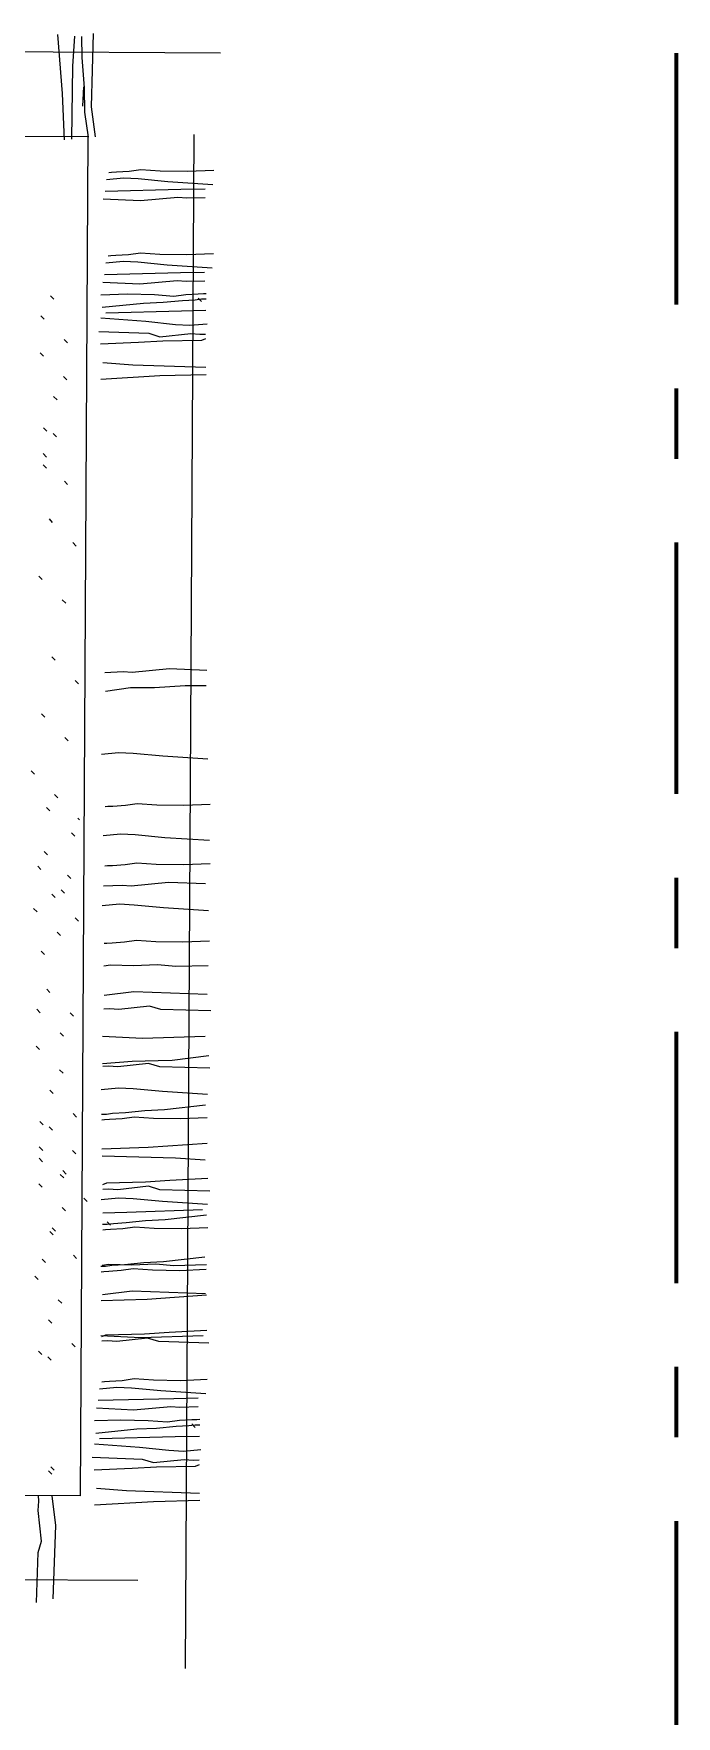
# Model space of a CAD drawing. Header units: metres. Extents: x -144 to 1000, y -717 to 29.
# Drawn here: x 562.696 to 563.609, y -566.045 to -563.653 of the extents above; entities that cross this region are included whole.
import ezdxf

# ---------------------------------------------------------------- set-up
doc = ezdxf.new("R2010")
doc.units = ezdxf.units.M
doc.linetypes.add('Dash Dot 3_16_', pattern=[0.595313, 0.357187, -0.119063, 0, -0.119063])
doc.layers.get('0').update_dxf_attribs({"color": 1})
doc.layers.add('G-ANNO-SYMB', color=1, linetype='Continuous', lineweight=9)
doc.layers.add('I-FURN', color=2, linetype='Continuous', lineweight=9)

# ---------------------------------------------------------------- blocks, each defined once
blk = doc.blocks.new('O')
at = {"layer": 'G-ANNO-SYMB', "linetype": 'Dash Dot 3_16_', "lineweight": 70}
blk.add_line((568.4505, -500.6799), (568.4505, -510.5505), dxfattribs=at)
at = {"layer": 'I-FURN'}
for p, q in [((567.5714, -500.6532), (567.578, -500.7371)), ((567.5951, -500.6557), (567.5927, -500.6982)), ((567.6054, -500.6558), (567.6059, -500.6859)), ((567.6218, -500.6519), (567.6192, -500.7561)), ((567.8026, -500.6797), (567.2967, -500.6769)), ((567.6059, -500.6859), (567.609, -500.729)), ((567.5927, -500.6982), (567.591, -500.8021)), ((567.6083, -500.7276), (567.6067, -500.7552)), ((567.609, -500.729), (567.6096, -500.7633)), ((567.578, -500.7371), (567.5808, -500.8027)), ((567.6192, -500.7561), (567.6249, -500.7984)), ((567.6096, -500.7633), (567.6148, -500.7989)), ((567.6143, -500.7987), (567.2964, -500.7969)), ((567.6143, -500.7987), (567.6033, -502.73)), ((567.765, -500.7952), (567.7526, -502.9752)), ((567.6478, -500.8494), (567.6439, -500.8498)), ((567.655, -500.849), (567.6478, -500.8494)), ((567.6728, -500.8479), (567.655, -500.849)), ((567.6897, -500.8454), (567.6728, -500.8479)), ((567.7172, -500.8473), (567.6897, -500.8454)), ((567.7558, -500.8479), (567.7172, -500.8473)), ((567.7935, -500.8464), (567.7558, -500.8479)), ((567.6389, -500.8758), (567.7465, -500.8731)), ((567.6651, -500.8575), (567.6406, -500.8599)), ((567.6859, -500.8584), (567.6651, -500.8575)), ((567.7278, -500.8625), (567.6859, -500.8584)), ((567.7917, -500.8666), (567.7278, -500.8625)), ((567.7465, -500.8731), (567.7808, -500.8724)), ((567.6361, -500.8867), (567.6891, -500.8892)), ((567.6891, -500.8892), (567.7421, -500.8845)), ((567.7421, -500.8845), (567.7548, -500.8855)), ((567.7548, -500.8855), (567.781, -500.8847)), ((567.6471, -500.9678), (567.6433, -500.9682)), ((567.6543, -500.9674), (567.6471, -500.9678)), ((567.6721, -500.9663), (567.6543, -500.9674)), ((567.689, -500.9638), (567.6721, -500.9663)), ((567.7166, -500.9657), (567.689, -500.9638)), ((567.7551, -500.9663), (567.7166, -500.9657)), ((567.7928, -500.9648), (567.7551, -500.9663)), ((567.6382, -500.9942), (567.7458, -500.9916)), ((567.6645, -500.9759), (567.6399, -500.9783)), ((567.6852, -500.9768), (567.6645, -500.9759)), ((567.7271, -500.9809), (567.6852, -500.9768)), ((567.791, -500.9851), (567.7271, -500.9809)), ((567.7458, -500.9916), (567.7801, -500.9908)), ((567.6328, -501.023), (567.6705, -501.0218)), ((567.6355, -501.0051), (567.6884, -501.0076)), ((567.6705, -501.0218), (567.709, -501.0228)), ((567.6884, -501.0076), (567.7414, -501.0029)), ((567.709, -501.0228), (567.7365, -501.0249)), ((567.7365, -501.0249), (567.7535, -501.0226)), ((567.7414, -501.0029), (567.7541, -501.0039)), ((567.7535, -501.0226), (567.7713, -501.0216)), ((567.7541, -501.0039), (567.7804, -501.0031)), ((567.7713, -501.0216), (567.7785, -501.0213)), ((567.7785, -501.0213), (567.7823, -501.021)), ((567.5661, -501.0292), (567.5614, -501.0244)), ((567.6346, -501.0408), (567.6932, -501.0349)), ((567.64, -501.0485), (567.7476, -501.0459)), ((567.6932, -501.0349), (567.7212, -501.0336)), ((567.7212, -501.0336), (567.7487, -501.031)), ((567.7476, -501.0459), (567.782, -501.0451)), ((567.7487, -501.031), (567.767, -501.03)), ((567.767, -501.03), (567.7759, -501.0289)), ((567.7712, -501.0279), (567.7759, -501.0327)), ((567.7759, -501.0289), (567.7826, -501.029)), ((567.552, -501.0578), (567.5473, -501.053)), ((567.6329, -501.056), (567.6968, -501.0607)), ((567.6968, -501.0607), (567.7387, -501.0652)), ((567.7387, -501.0652), (567.7594, -501.0663)), ((567.7594, -501.0663), (567.784, -501.0642)), ((567.5853, -501.0914), (567.5805, -501.0866)), ((567.6297, -501.075), (567.7008, -501.0777)), ((567.6324, -501.0928), (567.6862, -501.0906)), ((567.6862, -501.0906), (567.7209, -501.0886)), ((567.7008, -501.0777), (567.7168, -501.0826)), ((567.7168, -501.0826), (567.7605, -501.0782)), ((567.7209, -501.0886), (567.7764, -501.0877)), ((567.7605, -501.0782), (567.7736, -501.0792)), ((567.7736, -501.0792), (567.7817, -501.0789)), ((567.7764, -501.0877), (567.782, -501.0853)), ((567.5513, -501.1103), (567.5466, -501.1055)), ((567.5846, -501.1439), (567.5798, -501.1391)), ((567.6327, -501.1429), (567.7166, -501.1378)), ((567.6356, -501.1193), (567.6781, -501.1224)), ((567.6781, -501.1224), (567.7819, -501.126)), ((567.7166, -501.1378), (567.7823, -501.1363)), ((567.5705, -501.1725), (567.5657, -501.1677)), ((567.5562, -501.2171), (567.5515, -501.2123)), ((567.5698, -501.225), (567.565, -501.2202)), ((567.5557, -501.2536), (567.551, -501.2488)), ((567.5555, -501.2696), (567.5508, -501.2648)), ((567.5856, -501.2927), (567.5809, -501.2879)), ((567.5643, -501.3465), (567.5596, -501.3417)), ((567.5975, -501.3801), (567.5928, -501.3753)), ((567.5495, -501.4276), (567.5448, -501.4228)), ((567.5828, -501.4612), (567.578, -501.4564)), ((567.568, -501.5422), (567.5632, -501.5374)), ((567.6012, -501.5758), (567.5965, -501.571)), ((567.6647, -501.5591), (567.6384, -501.5602)), ((567.6774, -501.56), (567.6647, -501.5591)), ((567.7304, -501.5548), (567.6774, -501.56)), ((567.7833, -501.5568), (567.7304, -501.5548)), ((567.6749, -501.5818), (567.6393, -501.5867)), ((567.7092, -501.5816), (567.6749, -501.5818)), ((567.7524, -501.5789), (567.7092, -501.5816)), ((567.7825, -501.5786), (567.7524, -501.5789)), ((567.5532, -501.6233), (567.5484, -501.6185)), ((567.5864, -501.6569), (567.5817, -501.6521)), ((567.658, -501.6739), (567.6335, -501.6763)), ((567.6788, -501.6748), (567.658, -501.6739)), ((567.7207, -501.6789), (567.6788, -501.6748)), ((567.7846, -501.683), (567.7207, -501.6789)), ((567.5384, -501.7043), (567.5337, -501.6995)), ((567.5716, -501.7379), (567.5669, -501.7331)), ((567.5603, -501.7565), (567.5556, -501.7517)), ((567.6426, -501.7504), (567.6388, -501.7508)), ((567.6498, -501.7501), (567.6426, -501.7504)), ((567.6676, -501.7489), (567.6498, -501.7501)), ((567.6846, -501.7464), (567.6676, -501.7489)), ((567.7121, -501.7483), (567.6846, -501.7464)), ((567.7506, -501.7489), (567.7121, -501.7483)), ((567.7883, -501.7475), (567.7506, -501.7489)), ((567.5957, -501.7923), (567.591, -501.7875)), ((567.6026, -501.7693), (567.6001, -501.7667)), ((567.6609, -501.7896), (567.6363, -501.792)), ((567.6816, -501.7905), (567.6609, -501.7896)), ((567.7235, -501.7946), (567.6816, -501.7905)), ((567.7874, -501.7988), (567.7235, -501.7946)), ((567.5477, -501.8397), (567.543, -501.8349)), ((567.5569, -501.819), (567.5521, -501.8142)), ((567.6421, -501.8348), (567.6383, -501.8352)), ((567.6493, -501.8344), (567.6421, -501.8348)), ((567.6671, -501.8332), (567.6493, -501.8344)), ((567.6841, -501.8308), (567.6671, -501.8332)), ((567.7116, -501.8326), (567.6841, -501.8308)), ((567.7502, -501.8333), (567.7116, -501.8326)), ((567.7879, -501.8318), (567.7502, -501.8333)), ((567.5901, -501.8526), (567.5853, -501.8478)), ((567.7287, -501.8581), (567.6757, -501.8633)), ((567.7816, -501.8601), (567.7287, -501.8581)), ((567.5677, -501.8796), (567.5629, -501.8748)), ((567.581, -501.8733), (567.5762, -501.8685)), ((567.663, -501.8624), (567.6367, -501.8635)), ((567.6757, -501.8633), (567.663, -501.8624)), ((567.5421, -501.9), (567.5373, -501.8952)), ((567.6593, -501.8893), (567.6347, -501.8917)), ((567.68, -501.8903), (567.6593, -501.8893)), ((567.7219, -501.8943), (567.68, -501.8903)), ((567.7858, -501.8985), (567.7219, -501.8943)), ((567.5753, -501.9336), (567.5705, -501.9288)), ((567.6009, -501.9132), (567.5961, -501.9084)), ((567.5529, -501.9606), (567.5481, -501.9558)), ((567.6415, -501.9448), (567.6377, -501.9452)), ((567.6487, -501.9444), (567.6415, -501.9448)), ((567.6665, -501.9432), (567.6487, -501.9444)), ((567.6835, -501.9408), (567.6665, -501.9432)), ((567.711, -501.9426), (567.6835, -501.9408)), ((567.7495, -501.9433), (567.711, -501.9426)), ((567.7872, -501.9418), (567.7495, -501.9433)), ((567.6464, -501.9757), (567.6371, -501.9773)), ((567.6794, -501.9767), (567.6464, -501.9757)), ((567.7133, -501.9752), (567.6794, -501.9767)), ((567.7392, -501.9779), (567.7133, -501.9752)), ((567.7853, -501.9765), (567.7392, -501.9779)), ((567.5605, -502.0147), (567.5558, -502.0099)), ((567.6797, -502.0138), (567.6373, -502.0191)), ((567.7838, -502.0174), (567.6797, -502.0138)), ((567.5464, -502.0433), (567.5417, -502.0385)), ((567.5937, -502.0483), (567.589, -502.0435)), ((567.645, -502.038), (567.637, -502.0384)), ((567.6582, -502.0389), (567.645, -502.038)), ((567.7018, -502.0341), (567.6582, -502.0389)), ((567.7179, -502.0388), (567.7018, -502.0341)), ((567.789, -502.0409), (567.7179, -502.0388)), ((567.5796, -502.0769), (567.5749, -502.0721)), ((567.5457, -502.0958), (567.541, -502.091)), ((567.6918, -502.0802), (567.6351, -502.0773)), ((567.7808, -502.0773), (567.6918, -502.0802)), ((567.6772, -502.1127), (567.6353, -502.1158)), ((567.6435, -502.1194), (567.6355, -502.1198)), ((567.6567, -502.1203), (567.6435, -502.1194)), ((567.7003, -502.1155), (567.6567, -502.1203)), ((567.7141, -502.1116), (567.6772, -502.1127)), ((567.7164, -502.1202), (567.7003, -502.1155)), ((567.734, -502.1113), (567.7141, -502.1116)), ((567.7875, -502.1223), (567.7164, -502.1202)), ((567.7861, -502.1048), (567.734, -502.1113)), ((567.579, -502.1294), (567.5742, -502.1246)), ((567.5649, -502.158), (567.5601, -502.1532)), ((567.6578, -502.1505), (567.6332, -502.1529)), ((567.6785, -502.1515), (567.6578, -502.1505)), ((567.7204, -502.1555), (567.6785, -502.1515)), ((567.7844, -502.1597), (567.7204, -502.1555)), ((567.5981, -502.1916), (567.5933, -502.1868)), ((567.6406, -502.1881), (567.6338, -502.188)), ((567.6495, -502.1868), (567.6406, -502.1881)), ((567.663, -502.1941), (567.6452, -502.1953)), ((567.6677, -502.1857), (567.6495, -502.1868)), ((567.68, -502.1917), (567.663, -502.1941)), ((567.6953, -502.1829), (567.6677, -502.1857)), ((567.7075, -502.1935), (567.68, -502.1917)), ((567.7232, -502.1813), (567.6953, -502.1829)), ((567.746, -502.1942), (567.7075, -502.1935)), ((567.7817, -502.1749), (567.7232, -502.1813)), ((567.7837, -502.1927), (567.746, -502.1942)), ((567.5506, -502.2026), (567.5459, -502.1978)), ((567.5642, -502.2104), (567.5594, -502.2056)), ((567.638, -502.1957), (567.6342, -502.1961)), ((567.6452, -502.1953), (567.638, -502.1957)), ((567.5501, -502.239), (567.5453, -502.2342)), ((567.5974, -502.244), (567.5926, -502.2392)), ((567.7, -502.2349), (567.6343, -502.2371)), ((567.7839, -502.229), (567.7, -502.2349)), ((567.5499, -502.2551), (567.5452, -502.2503)), ((567.7387, -502.25), (567.6348, -502.2473)), ((567.7812, -502.2527), (567.7387, -502.25)), ((567.5494, -502.2915), (567.5446, -502.2867)), ((567.58, -502.2782), (567.5752, -502.2734)), ((567.5833, -502.2726), (567.5786, -502.2678)), ((567.6407, -502.2855), (567.6351, -502.288)), ((567.6962, -502.2842), (567.6407, -502.2855)), ((567.7004, -502.2901), (567.6567, -502.2949)), ((567.7309, -502.2818), (567.6962, -502.2842)), ((567.7164, -502.2949), (567.7004, -502.2901)), ((567.7847, -502.2792), (567.7309, -502.2818)), ((567.6132, -502.3118), (567.6085, -502.307)), ((567.6579, -502.3068), (567.6333, -502.3092)), ((567.6436, -502.294), (567.6355, -502.2944)), ((567.6567, -502.2949), (567.6436, -502.294)), ((567.6787, -502.3078), (567.6579, -502.3068)), ((567.7206, -502.3118), (567.6787, -502.3078)), ((567.7876, -502.297), (567.7164, -502.2949)), ((567.7845, -502.316), (567.7206, -502.3118)), ((567.5826, -502.3251), (567.5779, -502.3203)), ((567.6698, -502.3272), (567.6355, -502.3282)), ((567.7774, -502.3235), (567.6698, -502.3272)), ((567.7244, -502.3376), (567.6964, -502.3392)), ((567.7829, -502.3312), (567.7244, -502.3376)), ((567.5652, -502.3592), (567.5605, -502.3544)), ((567.5685, -502.3537), (567.5638, -502.3489)), ((567.6418, -502.3444), (567.635, -502.3443)), ((567.6392, -502.352), (567.6354, -502.3524)), ((567.6464, -502.3516), (567.6392, -502.352)), ((567.6464, -502.3454), (567.6417, -502.3406)), ((567.6507, -502.3432), (567.6418, -502.3444)), ((567.6642, -502.3504), (567.6464, -502.3516)), ((567.6689, -502.342), (567.6507, -502.3432)), ((567.6811, -502.348), (567.6642, -502.3504)), ((567.6964, -502.3392), (567.6689, -502.342)), ((567.7087, -502.3498), (567.6811, -502.348)), ((567.7472, -502.3505), (567.7087, -502.3498)), ((567.7849, -502.349), (567.7472, -502.3505)), ((567.5543, -502.3983), (567.5495, -502.3935)), ((567.5984, -502.3928), (567.5937, -502.388)), ((567.6394, -502.4039), (567.6326, -502.4039)), ((567.644, -502.4011), (567.6347, -502.4027)), ((567.6483, -502.4027), (567.6394, -502.4039)), ((567.677, -502.4021), (567.644, -502.4011)), ((567.6618, -502.4099), (567.644, -502.4111)), ((567.6665, -502.4015), (567.6483, -502.4027)), ((567.6787, -502.4075), (567.6618, -502.4099)), ((567.694, -502.3987), (567.6665, -502.4015)), ((567.7109, -502.4006), (567.677, -502.4021)), ((567.7063, -502.4093), (567.6787, -502.4075)), ((567.722, -502.3972), (567.694, -502.3987)), ((567.7448, -502.41), (567.7063, -502.4093)), ((567.7367, -502.4033), (567.7109, -502.4006)), ((567.7805, -502.3907), (567.722, -502.3972)), ((567.7829, -502.4018), (567.7367, -502.4033)), ((567.7825, -502.4085), (567.7448, -502.41)), ((567.5439, -502.4224), (567.5391, -502.4176)), ((567.6368, -502.4115), (567.633, -502.4119)), ((567.644, -502.4111), (567.6368, -502.4115)), ((567.5771, -502.456), (567.5723, -502.4512)), ((567.6988, -502.4507), (567.6331, -502.4529)), ((567.6772, -502.4391), (567.6349, -502.4444)), ((567.7814, -502.4427), (567.6772, -502.4391)), ((567.7827, -502.4449), (567.6988, -502.4507)), ((567.563, -502.4846), (567.5583, -502.4798)), ((567.6894, -502.5055), (567.6327, -502.5026)), ((567.6394, -502.5014), (567.6339, -502.5039)), ((567.6949, -502.5), (567.6394, -502.5014)), ((567.6991, -502.5059), (567.6555, -502.5108)), ((567.7783, -502.5026), (567.6894, -502.5055)), ((567.7297, -502.4976), (567.6949, -502.5)), ((567.7152, -502.5107), (567.6991, -502.5059)), ((567.7835, -502.495), (567.7297, -502.4976)), ((567.5488, -502.5292), (567.544, -502.5244)), ((567.5962, -502.5182), (567.5915, -502.5134)), ((567.6423, -502.5098), (567.6343, -502.5102)), ((567.6555, -502.5108), (567.6423, -502.5098)), ((567.7863, -502.5128), (567.7152, -502.5107)), ((567.5623, -502.537), (567.5576, -502.5322)), ((567.6553, -502.5758), (567.6308, -502.5782)), ((567.638, -502.5678), (567.6342, -502.5682)), ((567.6452, -502.5674), (567.638, -502.5678)), ((567.663, -502.5663), (567.6452, -502.5674)), ((567.6761, -502.5768), (567.6553, -502.5758)), ((567.6799, -502.5638), (567.663, -502.5663)), ((567.718, -502.5809), (567.6761, -502.5768)), ((567.7074, -502.5657), (567.6799, -502.5638)), ((567.746, -502.5663), (567.7074, -502.5657)), ((567.7837, -502.5648), (567.746, -502.5663)), ((567.6291, -502.5942), (567.7367, -502.5915)), ((567.7819, -502.585), (567.718, -502.5809)), ((567.7367, -502.5915), (567.771, -502.5908)), ((567.6237, -502.6229), (567.6614, -502.6218)), ((567.6264, -502.6051), (567.6793, -502.6076)), ((567.6614, -502.6218), (567.6999, -502.6228)), ((567.6793, -502.6076), (567.7323, -502.6029)), ((567.6999, -502.6228), (567.7274, -502.6249)), ((567.7274, -502.6249), (567.7444, -502.6226)), ((567.7323, -502.6029), (567.745, -502.6039)), ((567.7444, -502.6226), (567.7622, -502.6216)), ((567.745, -502.6039), (567.7713, -502.603)), ((567.7622, -502.6216), (567.7694, -502.6213)), ((567.7694, -502.6213), (567.7732, -502.6209)), ((567.6255, -502.6407), (567.6841, -502.6348)), ((567.6309, -502.6485), (567.7385, -502.6458)), ((567.6841, -502.6348), (567.712, -502.6336)), ((567.712, -502.6336), (567.7396, -502.631)), ((567.7385, -502.6458), (567.7729, -502.6451)), ((567.7396, -502.631), (567.7578, -502.63)), ((567.7578, -502.63), (567.7667, -502.6289)), ((567.7621, -502.6278), (567.7668, -502.6327)), ((567.7667, -502.6289), (567.7735, -502.629)), ((567.6238, -502.656), (567.6877, -502.6607)), ((567.6877, -502.6607), (567.7295, -502.6651)), ((567.7295, -502.6651), (567.7503, -502.6663)), ((567.7503, -502.6663), (567.7749, -502.6641)), ((567.5633, -502.699), (567.5585, -502.6942)), ((567.5666, -502.6934), (567.5618, -502.6886)), ((567.6205, -502.675), (567.6917, -502.6777)), ((567.6232, -502.6928), (567.6771, -502.6906)), ((567.6771, -502.6906), (567.7118, -502.6886)), ((567.6917, -502.6777), (567.7077, -502.6826)), ((567.7077, -502.6826), (567.7514, -502.6782)), ((567.7118, -502.6886), (567.7673, -502.6877)), ((567.7514, -502.6782), (567.7645, -502.6792)), ((567.7645, -502.6792), (567.7725, -502.6789)), ((567.7673, -502.6877), (567.7729, -502.6853)), ((567.6265, -502.7192), (567.669, -502.7224)), ((567.6033, -502.73), (566.3276, -502.7228)), ((567.5438, -502.7506), (567.5447, -502.7374)), ((567.5447, -502.7374), (567.5443, -502.7294)), ((567.5688, -502.7721), (567.5636, -502.7298)), ((567.6236, -502.7429), (567.7075, -502.7378)), ((567.669, -502.7224), (567.7728, -502.726)), ((567.7075, -502.7378), (567.7732, -502.7362)), ((567.5485, -502.7942), (567.5438, -502.7506)), ((567.5651, -502.8763), (567.5688, -502.7721)), ((567.5415, -502.8814), (567.5437, -502.8103)), ((567.5437, -502.8103), (567.5485, -502.7942)), ((567.6855, -502.8505), (566.3269, -502.8428))]:
    blk.add_line(p, q, dxfattribs=at)

msp = doc.modelspace()

# ---------------------------------------------------------------- block references
at = {"color": 3}
msp.add_blockref('O', (-4.8414, -63.0012), dxfattribs=at)

doc.saveas('drawing.dxf')
